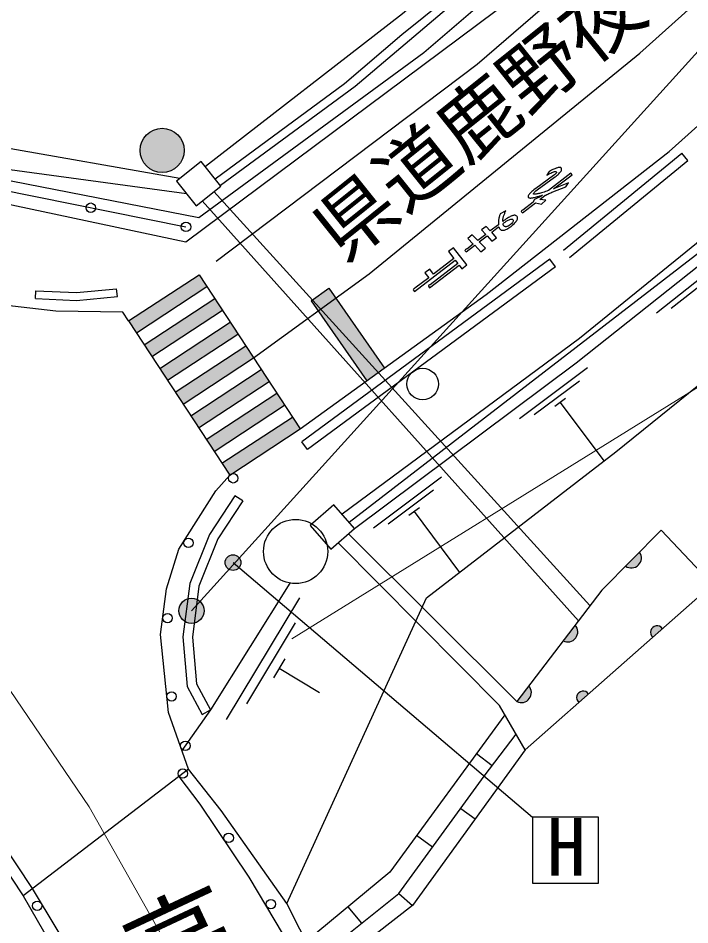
# Model space of a CAD drawing. Units: millimetres at full size, sheet at 1:1000; details may follow other scales. Extents: x 40000 to 680000, y 20000 to 380000.
# Drawn here: x 227694 to 249013, y 262548 to 291314 of the extents above; entities that cross this region are included whole.
import ezdxf
from ezdxf.enums import TextEntityAlignment as Align

# ---------------------------------------------------------------- set-up
doc = ezdxf.new("R2010")
doc.units = ezdxf.units.MM
doc.header["$LTSCALE"] = 1000
doc.linetypes.add('CHAIN', pattern=[18.5, 12, -1.5, 3.5, -1.5])
for name, color, linetype, lineweight in [('M-BGD', 7, 'Continuous', 25), ('M-BGD-EXST', 7, 'Continuous', 25), ('M-BMK', 2, 'CHAIN', 13), ('M-STR-HTXT', 7, 'Continuous', 13), ('M-STR-STR1', 1, 'Continuous', 25), ('M-STR-STRC', 7, 'Continuous', 25)]:
    doc.layers.add(name, color=color, linetype=linetype, lineweight=lineweight)
doc.layers.add('M-BMK-HTXT', color=7, linetype='Continuous')
doc.styles.add('@ＭＳ ゴシック', font='')
doc.styles.add('ＭＳ ゴシック', font='')
doc.styles.get('@ＭＳ ゴシック').set_extended_font_data('@MS Gothic')
doc.styles.get('ＭＳ ゴシック').set_extended_font_data('MS Gothic')

msp = doc.modelspace()

# ---------------------------------------------------------------- hatches: boundary and pattern name
at = {"layer": 'M-BGD'}
for points in [[(231564, 287118, -0.41421), (232264, 287818, -0.41421), (232964, 287118, -1)], [(247415, 274373), (246974, 273929, 0.84072)], [(245371, 272058), (244990, 271561, 0.84072)], [(247839, 271678), (248140, 271944, 0.4608), (247834, 271987, 0.4608)], [(243518, 269636), (243898, 270133, -0.84072)], [(245494, 269606), (245795, 269872, 0.4608), (245489, 269915, 0.4608)]]:
    msp.add_hatch(color=256, dxfattribs=at).paths.add_polyline_path(points)
at = {"layer": 'M-BGD-EXST'}
msp.add_hatch(color=256, dxfattribs=at).paths.add_polyline_path([(234734, 274161, -1), (234295, 273922, -0.41421), (234395, 274261, -0.41421)])
at = {"layer": 'M-STR-STRC'}
h = msp.add_hatch(color=256, dxfattribs=at)
edge = h.paths.add_edge_path()
edge.add_line((244588, 286471), (244547, 286450))
h = msp.add_hatch(color=256, dxfattribs=at)
edge = h.paths.add_edge_path()
edge.add_line((243149, 284919), (243111, 284892))
edge = h.paths.add_edge_path(flags=16)
edge.add_line((243133, 284705), (243120, 284714))
for points in [[(233685, 282798), (233438, 283174), (231200, 281707), (231447, 281330)], [(236997, 282343), (237551, 282743), (239320, 280213), (238765, 279812)], [(234179, 282045), (233932, 282421), (231694, 280954), (231940, 280578)], [(234672, 281292), (234425, 281669), (232187, 280201), (232434, 279825)], [(235165, 280540), (234919, 280916), (232681, 279449), (232927, 279072)], [(235659, 279787), (235412, 280163), (233174, 278696), (233421, 278320)], [(236152, 279034), (235906, 279411), (233667, 277943), (233914, 277567)], [(236646, 278282), (236399, 278658), (234161, 277191), (234408, 276814)], [(232859, 272299, -0.41421), (232981, 272852, -0.41421), (233533, 272729, -1)]]:
    msp.add_hatch(color=256, dxfattribs=at).paths.add_polyline_path(points)
h = msp.add_hatch(color=256, dxfattribs=at)
edge = h.paths.add_edge_path()
edge.add_line((240730, 282839), (240718, 282825))

# ---------------------------------------------------------------- linework, layer by layer
at = {"layer": 'M-BGD'}
for p, q in [((232828, 286229), (226962, 287254)), ((244999, 283952), (248761, 287025)), ((245189, 283720), (248951, 286793)), ((248951, 286793), (248761, 287025)), ((226777, 286600), (233035, 285754)), ((226694, 286303), (233431, 284991)), ((226603, 285982), (233022, 284691)), ((233908, 285812), (245843, 272676)), ((245477, 272198), (233537, 285515)), ((244572, 283669), (236698, 277867)), ((244750, 283428), (244572, 283669)), ((250075, 283636), (247958, 281959)), ((244750, 283428), (236876, 277625)), ((249834, 283215), (248423, 282097)), ((228246, 282416), (228257, 282666)), ((230845, 282480), (230821, 282729)), ((245766, 280216), (243603, 278600)), ((245514, 279802), (244071, 278725)), ((245068, 279245), (244732, 278993)), ((244900, 279119), (246284, 277267)), ((236876, 277625), (236698, 277867)), ((241132, 276754), (238969, 275138)), ((234821, 276001), (234570, 276164)), ((240879, 276340), (239437, 275263)), ((240434, 275783), (240098, 275532)), ((240266, 275657), (241704, 273732)), ((236619, 272925), (234302, 269067)), ((236490, 272128), (234945, 269556)), ((236155, 270987), (235795, 270387)), ((235975, 270687), (237261, 269915)), ((233538, 269225), (233802, 269367)), ((242241, 267985), (242739, 267603)), ((241739, 266245), (242201, 265910)), ((240844, 265011), (240337, 265382)), ((239780, 263545), (240207, 263162)), ((238163, 263119), (238595, 262600))]:
    msp.add_line(p, q, dxfattribs=at)
for points in [[(246027, 296714), (239892, 291449), (233637, 286602)], [(233946, 286216), (238053, 289240), (239872, 290791), (241966, 292482), (244348, 294482), (246484, 296407)], [(246816, 296281), (238391, 289149), (234117, 286001)], [(233431, 284991), (240572, 290225), (247014, 295758)], [(218576, 287280), (233014, 284215), (244612, 292868), (247568, 295701)], [(255461, 289538), (251355, 285903), (245511, 281152), (237976, 275576)], [(255716, 289319), (251085, 285241), (238204, 275317)], [(238372, 275126), (245405, 280380), (250269, 284233), (251853, 285448), (255963, 289213)], [(236221, 263229), (240650, 272918), (246660, 277557), (254131, 283584), (257490, 287805)], [(228246, 282416), (229551, 282356), (230845, 282480)], [(228257, 282666), (229545, 282607), (230821, 282729)], [(228149, 263701), (224600, 269058), (223188, 270944), (221095, 273161), (218842, 275442), (216255, 276956), (211449, 279078), (205972, 280589), (201867, 281653)], [(214858, 277151), (216639, 276285), (218488, 275106), (220902, 272919), (223633, 269841), (227852, 263473)], [(233106, 267489), (232465, 269289), (232218, 271764), (232404, 273211), (232792, 274464), (233964, 276314), (234408, 276814)], [(234570, 276164), (233770, 274930), (233139, 273375), (232925, 271683), (233060, 270107), (233538, 269225)], [(234821, 276001), (234037, 274790), (233432, 273298), (233227, 271677), (233354, 270195), (233802, 269367)], [(255186, 267568), (248103, 275066), (246218, 273166), (243518, 269636), (238174, 274952)], [(240241, 254052), (244796, 258189), (255737, 265676), (249347, 273010), (243787, 268097), (242968, 269507), (237848, 274667)], [(236317, 273393), (233802, 269367), (232895, 268080)], [(243139, 269212), (239489, 264222), (236836, 262017)], [(237132, 261433), (239780, 263545), (242483, 267270), (243498, 268594)], [(243787, 268097), (240207, 263162), (237374, 260956)], [(242951, 242727), (241061, 250303), (239354, 255218), (237547, 259354), (236118, 262229), (235032, 264066), (233471, 266381), (232802, 267257)], [(236674, 242391), (235468, 247002), (234544, 250336), (231285, 258501), (228149, 263701)]]:
    msp.add_lwpolyline(points, dxfattribs=at)
for points in [[(233347, 285364), (234128, 285988), (233503, 286769), (232722, 286145)], [(237620, 274466), (238372, 275126), (237712, 275877), (236961, 275218)]]:
    msp.add_lwpolyline(points, close=True, dxfattribs=at)
for centre, radius in [((232264, 287118), 700), ((229999, 285299), 150), ((233022, 284691), 150), ((240533, 279704), 500), ((234520, 276715), 150), ((236501, 274394), 1018), ((233098, 274666), 150), ((232436, 272280), 150), ((232565, 269794), 150), ((233001, 268230), 150), ((232921, 267348), 150), ((234376, 265307), 150), ((228303, 263155), 150), ((235715, 263206), 150)]:
    msp.add_circle(centre, radius, dxfattribs=at)
for centre, radius, start, end in [((247156, 274189), 318, 235.121, 35.3387), ((245137, 271843), 318, 242.4862, 42.7039), ((247969, 271835), 203, 32.5029, 230.4263), ((243665, 269918), 318, 242.4862, 42.7039), ((245623, 269762), 203, 32.5029, 230.4263)]:
    msp.add_arc(centre, radius, start, end, dxfattribs=at)
at = {"layer": 'M-BGD-EXST'}
for p, q in [((234515, 274041), (244015, 265969)), ((246115, 265969), (244015, 265969)), ((244015, 265969), (244015, 263869)), ((246115, 263869), (246115, 265969)), ((244015, 263869), (246115, 263869))]:
    msp.add_line(p, q, dxfattribs=at)
msp.add_circle((234515, 274041), 250, dxfattribs=at)
at = {"layer": 'M-BMK'}
msp.add_lwpolyline([(135651, 301833), (142369, 300562), (147622, 299337), (168793, 294417), (194088, 288412), (203356, 285876), (208795, 283834), (213551, 281679), (217984, 279190), (220390, 277568), (222459, 275723), (224673, 273472), (227236, 270275), (229947, 266291), (234332, 258542), (236172, 254524), (237540, 250930), (239229, 244882), (240120, 240224), (240326, 237899)], dxfattribs=at)
at = {"layer": 'M-STR-HTXT'}
msp.add_lwpolyline([(271111, 286098), (259744, 286098), (244437, 276612), (236376, 271626)], dxfattribs=at)
at = {"layer": 'M-STR-STR1'}
msp.add_line((233106, 267489), (227852, 263473), dxfattribs=at)
msp.add_line((233106, 267489), (227852, 263473), dxfattribs=at)
for points in [[(243295, 242786), (241882, 248748), (240743, 252720), (238944, 257488), (237451, 260804), (236221, 263229), (234141, 266181), (233106, 267489)], [(243295, 242786), (241882, 248748), (240743, 252720), (238944, 257488), (237451, 260804), (236221, 263229), (234141, 266181), (233106, 267489)], [(227852, 263473), (231212, 257643), (232663, 254354), (234138, 250678), (235018, 247189), (236058, 242756), (236335, 241601)], [(227852, 263473), (231212, 257643), (232663, 254354), (234138, 250678), (235018, 247189), (236058, 242756), (236335, 241601)]]:
    msp.add_lwpolyline(points, dxfattribs=at)
at = {"layer": 'M-STR-STRC'}
for p, q in [((233196, 272514), (252460, 293784)), ((244661, 286508), (244626, 286490)), ((244694, 286523), (244661, 286508)), ((244724, 286536), (244694, 286523)), ((244751, 286547), (244724, 286536)), ((244775, 286556), (244751, 286547)), ((244782, 286558), (244775, 286556)), ((244811, 286568), (244782, 286558)), ((244838, 286574), (244811, 286568)), ((244862, 286577), (244838, 286574)), ((244883, 286578), (244862, 286577)), ((244900, 286575), (244883, 286578)), ((244915, 286570), (244900, 286575)), ((244925, 286562), (244915, 286570)), ((244929, 286558), (244925, 286562)), ((244937, 286545), (244929, 286558)), ((244934, 286482), (244940, 286500)), ((244941, 286531), (244937, 286545)), ((244940, 286500), (244942, 286516)), ((244942, 286516), (244941, 286531)), ((244683, 286317), (244124, 285908)), ((244170, 285863), (244721, 286267)), ((244547, 286450), (244478, 286333)), ((244478, 286333), (244495, 286343)), ((244495, 286343), (244530, 286362)), ((245238, 286391), (244524, 285844)), ((244530, 286362), (244564, 286381)), ((244588, 286471), (244547, 286450)), ((244564, 286381), (244598, 286398)), ((244626, 286490), (244588, 286471)), ((244598, 286398), (244629, 286413)), ((244629, 286413), (244661, 286427)), ((244661, 286427), (244691, 286440)), ((244720, 286346), (244683, 286317)), ((244689, 285895), (245274, 286343)), ((244691, 286440), (244706, 286445)), ((244706, 286445), (244729, 286450)), ((244748, 286371), (244720, 286346)), ((244721, 286267), (244735, 286277)), ((244729, 286450), (244748, 286449)), ((244735, 286277), (244770, 286304)), ((244748, 286449), (244764, 286444)), ((244768, 286393), (244748, 286371)), ((244764, 286444), (244775, 286433)), ((244778, 286411), (244768, 286393)), ((244770, 286304), (244802, 286331)), ((244775, 286433), (244779, 286426)), ((244779, 286426), (244778, 286411)), ((244802, 286331), (244831, 286355)), ((244831, 286355), (244857, 286379)), ((244857, 286379), (244879, 286402)), ((244879, 286402), (244898, 286424)), ((244898, 286424), (244913, 286445)), ((244913, 286445), (244925, 286464)), ((244925, 286464), (244934, 286482)), ((245274, 286343), (245238, 286391)), ((244668, 285804), (245077, 285965)), ((245162, 286091), (244689, 285895)), ((245077, 285965), (245162, 286091)), ((243881, 285664), (243879, 285649)), ((243879, 285649), (243881, 285636)), ((243886, 285680), (243881, 285664)), ((243895, 285697), (243886, 285680)), ((243908, 285717), (243895, 285697)), ((243925, 285737), (243908, 285717)), ((243946, 285760), (243925, 285737)), ((243970, 285784), (243946, 285760)), ((243998, 285809), (243970, 285784)), ((244030, 285836), (243998, 285809)), ((244066, 285865), (244030, 285836)), ((244051, 285745), (244057, 285760)), ((244054, 285733), (244051, 285745)), ((244058, 285729), (244054, 285733)), ((244057, 285760), (244072, 285780)), ((244066, 285727), (244058, 285729)), ((244106, 285895), (244066, 285865)), ((244075, 285725), (244066, 285727)), ((244072, 285780), (244095, 285803)), ((244088, 285725), (244075, 285725)), ((244102, 285725), (244088, 285725)), ((244095, 285803), (244128, 285831)), ((244119, 285727), (244102, 285725)), ((244124, 285908), (244106, 285895)), ((244110, 285632), (244141, 285640)), ((244139, 285731), (244119, 285727)), ((244128, 285831), (244170, 285863)), ((244281, 285658), (244129, 285576)), ((244161, 285735), (244139, 285731)), ((244141, 285640), (244175, 285650)), ((244185, 285740), (244161, 285735)), ((244175, 285650), (244211, 285660)), ((244212, 285747), (244185, 285740)), ((244211, 285660), (244249, 285671)), ((244242, 285755), (244212, 285747)), ((244274, 285764), (244242, 285755)), ((244249, 285671), (244289, 285683)), ((244253, 285561), (244425, 285693)), ((244308, 285774), (244274, 285764)), ((244331, 285696), (244281, 285658)), ((244289, 285683), (244331, 285696)), ((244345, 285785), (244308, 285774)), ((244385, 285797), (244345, 285785)), ((244426, 285811), (244385, 285797)), ((244425, 285693), (244442, 285701)), ((244471, 285826), (244426, 285811)), ((244442, 285701), (244475, 285717)), ((244518, 285842), (244471, 285826)), ((244475, 285717), (244507, 285732)), ((244507, 285732), (244540, 285747)), ((244524, 285844), (244518, 285842)), ((244540, 285747), (244572, 285762)), ((244572, 285762), (244604, 285776)), ((244604, 285776), (244636, 285790)), ((244636, 285790), (244668, 285804)), ((243696, 285135), (244118, 285458)), ((244038, 285472), (243717, 285226)), ((243881, 285636), (243888, 285625)), ((243888, 285625), (243890, 285622)), ((243890, 285622), (243897, 285617)), ((243897, 285617), (243906, 285613)), ((243906, 285613), (243917, 285610)), ((243917, 285610), (243930, 285608)), ((243930, 285608), (243945, 285607)), ((243945, 285607), (243963, 285607)), ((243963, 285607), (243982, 285609)), ((243982, 285609), (244003, 285612)), ((244003, 285612), (244027, 285615)), ((244027, 285615), (244052, 285620)), ((244061, 285531), (244038, 285472)), ((244052, 285620), (244080, 285626)), ((244071, 285551), (244061, 285531)), ((244086, 285565), (244071, 285551)), ((244080, 285626), (244110, 285632)), ((244108, 285574), (244086, 285565)), ((244129, 285576), (244108, 285574)), ((244118, 285458), (244302, 285410)), ((244440, 285539), (244253, 285561)), ((244302, 285410), (244440, 285539)), ((242982, 285076), (242976, 285055)), ((242989, 285098), (242982, 285076)), ((242991, 285101), (242989, 285098)), ((243168, 285196), (242991, 285101)), ((243110, 285051), (243117, 285073)), ((243117, 285073), (243126, 285096)), ((243126, 285096), (243136, 285120)), ((243136, 285120), (243145, 285145)), ((243145, 285145), (243156, 285170)), ((243156, 285170), (243168, 285196)), ((243668, 285196), (243664, 285178)), ((243664, 285178), (243696, 285135)), ((243683, 285212), (243668, 285196)), ((243710, 285224), (243683, 285212)), ((243717, 285226), (243710, 285224)), ((242936, 284843), (242935, 284825)), ((242935, 284825), (242935, 284808)), ((242935, 284808), (242935, 284791)), ((242935, 284791), (242935, 284774)), ((242935, 284774), (242937, 284758)), ((242938, 284860), (242936, 284843)), ((242939, 284879), (242938, 284860)), ((242942, 284897), (242939, 284879)), ((242944, 284915), (242942, 284897)), ((242947, 284935), (242944, 284915)), ((242951, 284954), (242947, 284935)), ((242955, 284974), (242951, 284954)), ((242960, 284994), (242955, 284974)), ((242965, 285014), (242960, 284994)), ((242970, 285034), (242965, 285014)), ((242976, 285055), (242970, 285034)), ((243072, 284882), (243074, 284897)), ((243111, 284892), (243072, 284862)), ((243072, 284866), (243072, 284882)), ((243072, 284862), (243072, 284866)), ((243074, 284897), (243076, 284914)), ((243076, 284914), (243078, 284932)), ((243078, 284932), (243082, 284950)), ((243082, 284950), (243086, 284969)), ((243082, 284790), (243114, 284815)), ((243085, 284775), (243082, 284790)), ((243089, 284761), (243085, 284775)), ((243086, 284969), (243091, 284988)), ((243091, 284988), (243096, 285008)), ((243096, 285008), (243102, 285029)), ((243102, 285029), (243110, 285051)), ((243149, 284919), (243111, 284892)), ((243114, 284815), (243152, 284843)), ((243185, 284943), (243149, 284919)), ((243152, 284843), (243188, 284868)), ((243220, 284966), (243185, 284943)), ((243188, 284868), (243221, 284889)), ((243253, 284986), (243220, 284966)), ((243221, 284889), (243251, 284906)), ((243251, 284906), (243278, 284920)), ((243284, 285004), (243253, 284986)), ((243278, 284920), (243303, 284930)), ((243314, 285019), (243284, 285004)), ((243303, 284930), (243327, 284937)), ((243342, 285032), (243314, 285019)), ((243347, 284788), (243317, 284763)), ((243327, 284937), (243351, 284941)), ((243368, 285042), (243342, 285032)), ((243372, 284815), (243347, 284788)), ((243351, 284941), (243371, 284940)), ((243374, 285044), (243368, 285042)), ((243371, 284940), (243386, 284935)), ((243387, 284835), (243372, 284815)), ((243397, 285051), (243374, 285044)), ((243386, 284935), (243397, 284926)), ((243399, 284856), (243387, 284835)), ((243418, 285056), (243397, 285051)), ((243397, 284926), (243399, 284923)), ((243399, 284923), (243406, 284909)), ((243406, 284875), (243399, 284856)), ((243406, 284909), (243408, 284893)), ((243408, 284893), (243406, 284875)), ((243406, 284763), (243435, 284790)), ((243438, 285058), (243418, 285056)), ((243435, 284790), (243461, 284816)), ((243457, 285058), (243438, 285058)), ((243474, 285054), (243457, 285058)), ((243461, 284816), (243482, 284841)), ((243490, 285049), (243474, 285054)), ((243482, 284841), (243500, 284865)), ((243504, 285042), (243490, 285049)), ((243500, 284865), (243503, 284870)), ((243503, 284870), (243518, 284894)), ((243517, 285032), (243504, 285042)), ((243529, 285019), (243517, 285032)), ((243518, 284894), (243529, 284916)), ((243531, 285017), (243529, 285019)), ((243529, 284916), (243538, 284937)), ((243538, 285004), (243531, 285017)), ((243543, 284990), (243538, 285004)), ((243538, 284937), (243543, 284956)), ((243545, 284973), (243543, 284990)), ((243543, 284956), (243545, 284973)), ((242546, 284705), (242404, 284596)), ((242404, 284596), (242537, 284452)), ((242679, 284561), (242546, 284705)), ((242937, 284758), (242679, 284561)), ((242723, 284519), (242944, 284689)), ((242876, 284349), (242723, 284519)), ((242944, 284689), (242947, 284683)), ((242947, 284683), (242956, 284668)), ((242956, 284668), (242963, 284654)), ((242963, 284654), (242970, 284642)), ((242970, 284642), (242977, 284632)), ((242977, 284632), (242983, 284624)), ((242983, 284624), (242988, 284618)), ((242988, 284618), (242999, 284607)), ((242999, 284607), (243013, 284597)), ((243013, 284597), (243028, 284591)), ((243028, 284591), (243044, 284586)), ((243044, 284586), (243062, 284584)), ((243062, 284584), (243081, 284585)), ((243081, 284585), (243102, 284587)), ((243095, 284747), (243089, 284761)), ((243102, 284735), (243095, 284747)), ((243108, 284727), (243102, 284735)), ((243102, 284587), (243125, 284592)), ((243120, 284714), (243108, 284727)), ((243133, 284705), (243120, 284714)), ((243125, 284592), (243148, 284600)), ((243148, 284699), (243133, 284705)), ((243165, 284696), (243148, 284699)), ((243148, 284600), (243175, 284610)), ((243184, 284697), (243165, 284696)), ((243175, 284610), (243206, 284624)), ((243204, 284701), (243184, 284697)), ((243216, 284704), (243204, 284701)), ((243206, 284624), (243238, 284641)), ((243246, 284717), (243216, 284704)), ((243238, 284641), (243271, 284660)), ((243278, 284735), (243246, 284717)), ((243271, 284660), (243304, 284682)), ((243313, 284760), (243278, 284735)), ((243304, 284682), (243338, 284707)), ((243317, 284763), (243313, 284760)), ((243338, 284707), (243373, 284735)), ((243373, 284735), (243406, 284763)), ((242109, 284434), (241966, 284325)), ((241966, 284325), (242137, 284146)), ((242280, 284255), (242109, 284434)), ((242537, 284452), (242280, 284255)), ((242330, 284219), (242580, 284410)), ((242523, 284011), (242330, 284219)), ((242580, 284410), (242733, 284240)), ((242733, 284240), (242876, 284349)), ((241514, 284027), (241357, 283907)), ((241931, 283482), (241514, 284027)), ((241878, 283957), (241876, 283939)), ((241876, 283939), (241909, 283896)), ((241889, 283972), (241878, 283957)), ((241909, 283982), (241889, 283972)), ((241909, 283896), (242188, 284109)), ((241930, 283987), (241909, 283982)), ((242137, 284146), (241930, 283987)), ((242188, 284109), (242380, 283902)), ((242380, 283902), (242523, 284011)), ((240274, 282644), (241566, 283633)), ((241524, 283688), (240882, 283196)), ((241357, 283907), (241524, 283688)), ((241566, 283633), (241648, 283526)), ((240762, 283353), (240605, 283233)), ((240755, 282756), (241690, 283472)), ((240882, 283196), (240762, 283353)), ((241648, 283526), (240770, 282854)), ((241690, 283472), (241774, 283362)), ((241774, 283362), (241931, 283482)), ((231200, 281707), (233438, 283174)), ((233438, 283174), (236646, 278282)), ((240725, 283076), (240289, 282742)), ((240605, 283233), (240725, 283076)), ((231447, 281330), (233685, 282798)), ((240718, 282825), (240715, 282808)), ((240715, 282808), (240755, 282756)), ((240730, 282839), (240718, 282825)), ((240753, 282850), (240730, 282839)), ((240770, 282854), (240753, 282850)), ((236997, 282343), (237551, 282743)), ((237551, 282743), (239320, 280213)), ((240237, 282714), (240234, 282696)), ((240234, 282696), (240274, 282644)), ((240249, 282728), (240237, 282714)), ((240272, 282738), (240249, 282728)), ((240289, 282742), (240272, 282738)), ((231694, 280954), (233932, 282421)), ((236997, 282343), (238765, 279812)), ((231940, 280578), (234179, 282045)), ((231200, 281707), (234408, 276814)), ((232187, 280201), (234425, 281669)), ((232434, 279825), (234672, 281292)), ((232681, 279449), (234919, 280916)), ((232927, 279072), (235165, 280540)), ((233174, 278696), (235412, 280163)), ((233421, 278320), (235659, 279787)), ((233667, 277943), (235906, 279411)), ((233914, 277567), (236152, 279034)), ((234161, 277191), (236399, 278658)), ((234408, 276814), (236646, 278282))]:
    msp.add_line(p, q, dxfattribs=at)
for points in [[(233983, 283600), (242266, 289858), (248478, 295221)], [(235165, 280540), (238834, 283202), (247424, 290202), (250176, 292672)], [(236646, 278282), (242547, 282543), (248360, 287084), (252696, 290964)], [(231200, 281707), (231019, 281983), (228896, 282018), (226040, 282350), (223680, 282771), (221159, 283456), (218526, 284228), (215098, 285295)]]:
    msp.add_lwpolyline(points, dxfattribs=at)
msp.add_circle((233196, 272514), 400, dxfattribs=at)

# ---------------------------------------------------------------- texts
at = {"layer": 'M-BGD-EXST', "style": 'ＭＳ ゴシック'}
msp.add_text('H', height=1833, dxfattribs=at).set_placement((244467, 263561), align=Align.BOTTOM_LEFT)
at = {"layer": 'M-BMK-HTXT'}
for s, height, rotation, style, p in [('県道鹿野夜市線', 1833, 38.681, 'ＭＳ ゴシック', (244256, 289710)), ('高瀬一号橋', 2566, 295.101, '@ＭＳ ゴシック', (235849, 255646))]:
    msp.add_text(s, height=height, rotation=rotation, dxfattribs=dict(at, style=style)).set_placement(p, align=Align.MIDDLE_CENTER)

doc.saveas('drawing.dxf')
